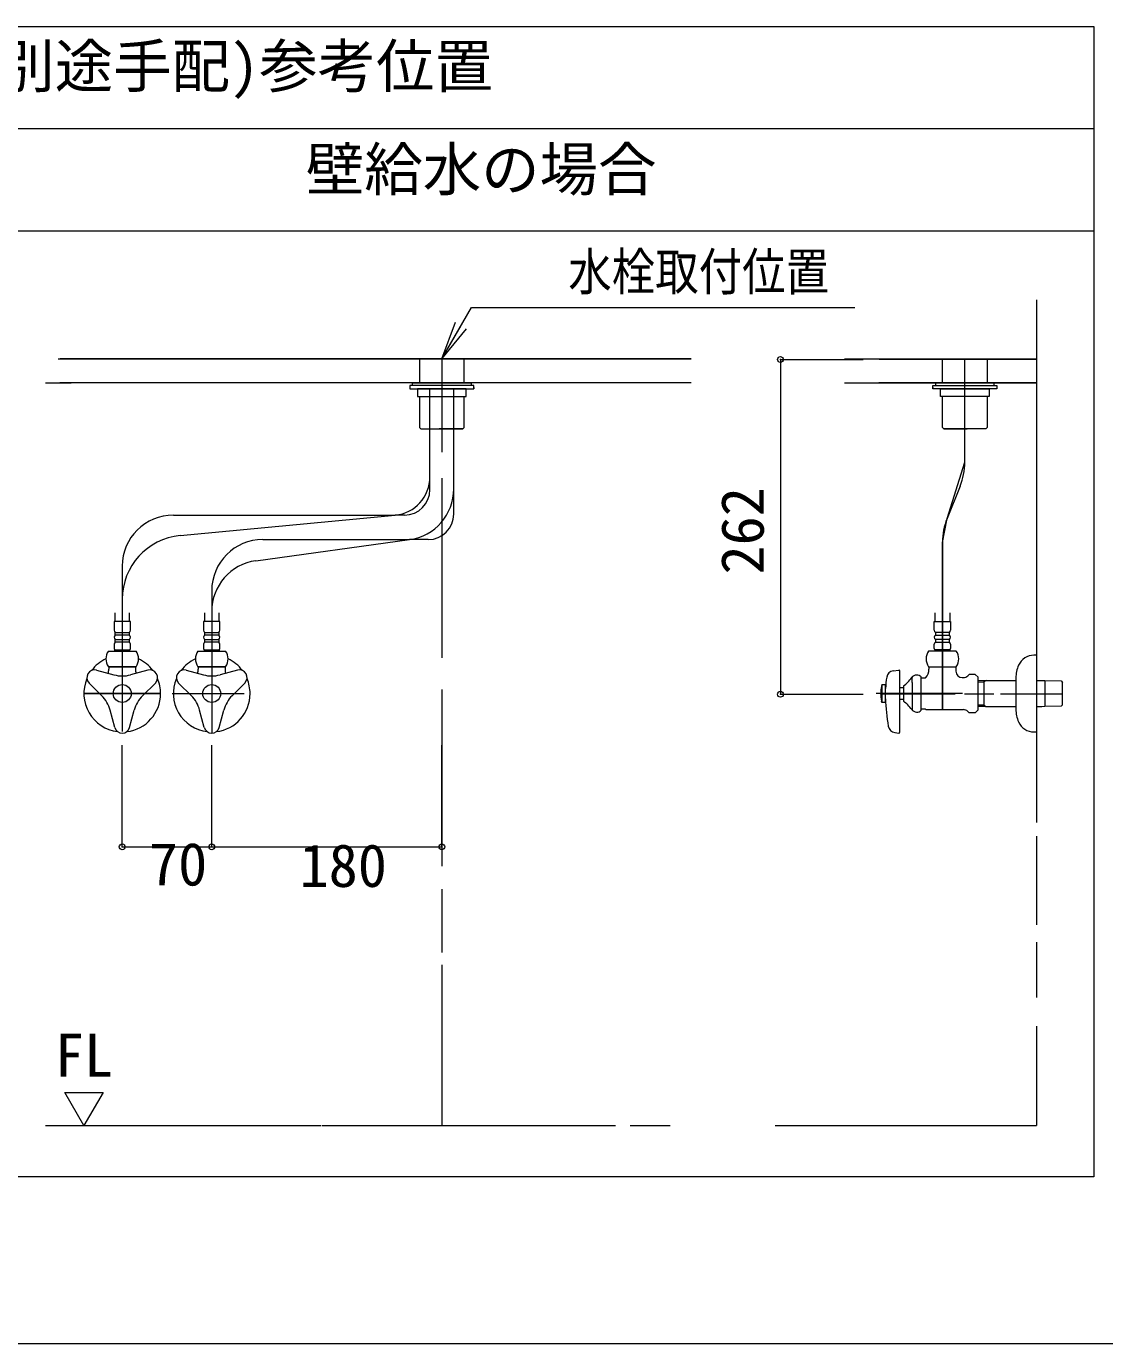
# Model space of a CAD drawing. Units: millimetres, scale not verified. Extents: x -1002 to 1002, y -687 to 676.
# Drawn here: x 342.7 to 711.7, y -687.1 to -236.2 of the extents above; entities that cross this region are included whole.
import ezdxf
from ezdxf.enums import TextEntityAlignment as Align

# ---------------------------------------------------------------- set-up
doc = ezdxf.new("R2010")
doc.units = ezdxf.units.MM
doc.header["$LTSCALE"] = 5
doc.header["$PDMODE"] = 32
doc.header["$PDSIZE"] = 2
doc.layers.add('F-0', color=7, linetype='Continuous', lineweight=15)
doc.styles.add('ＭＳ ゴシック', font='')
doc.styles.get('ＭＳ ゴシック').set_extended_font_data('MS Gothic')

msp = doc.modelspace()

# ---------------------------------------------------------------- linework, layer by layer
at = {"layer": 'F-0', "lineweight": 18}
for p, q in [((-35.727, -236.178), (708.023, -236.178)), ((-35.727, -271.178), (708.023, -271.178))]:
    msp.add_line(p, q, dxfattribs=at)
at = {"layer": 'F-0'}
for p, q in [((336.148, -306.178), (708.023, -306.178)), ((484.898, -349.928), (495.002, -332.428)), ((495.002, -332.428), (626.252, -332.428)), ((688.336, -329.803), (688.336, -350.204)), ((688.336, -329.803), (688.336, -394.022)), ((484.898, -349.928), (489.566, -337.468)), ((484.898, -349.928), (491.461, -338.562)), ((484.898, -349.928), (493.355, -339.656)), ((353.545, -349.928), (570.211, -349.928)), ((570.211, -349.928), (354.235, -349.928)), ((477.242, -349.928), (477.242, -358.241)), ((484.898, -349.953), (484.898, -381.966)), ((492.554, -358.241), (492.554, -349.928)), ((635.669, -350.204), (634.491, -350.204)), ((688.336, -350.204), (635.669, -350.204)), ((656.179, -358.241), (656.179, -349.928)), ((663.836, -385.355), (663.836, -349.928)), ((671.492, -349.928), (671.492, -358.241)), ((688.336, -350.204), (688.336, -375.047)), ((349.273, -358.241), (358.03, -358.241)), ((570.211, -358.241), (354.136, -358.241)), ((473.961, -359.116), (473.961, -360.21)), ((495.836, -359.116), (473.961, -359.116)), ((473.961, -360.21), (495.836, -360.21)), ((474.836, -358.241), (494.961, -358.241)), ((474.836, -359.116), (474.836, -358.241)), ((494.961, -359.116), (474.836, -359.116)), ((493.211, -360.21), (476.586, -360.21)), ((476.586, -360.21), (476.586, -362.835)), ((480.827, -390.397), (480.827, -360.096)), ((488.969, -394.509), (488.969, -360.249)), ((493.211, -362.835), (493.211, -360.21)), ((494.961, -358.241), (494.961, -359.116)), ((495.836, -360.21), (495.836, -359.116)), ((495.836, -359.772), (495.836, -360.21)), ((622.711, -358.241), (635.463, -358.241)), ((688.336, -358.241), (634.483, -358.241)), ((634.716, -358.241), (688.336, -358.241)), ((652.898, -360.21), (652.898, -359.116)), ((652.898, -359.116), (674.773, -359.116)), ((652.898, -359.772), (652.898, -360.21)), ((674.773, -360.21), (652.898, -360.21)), ((653.773, -358.241), (653.773, -359.116)), ((673.898, -358.241), (653.773, -358.241)), ((653.773, -359.116), (673.898, -359.116)), ((655.523, -360.21), (672.148, -360.21)), ((655.523, -362.835), (655.523, -360.21)), ((672.148, -360.21), (672.148, -362.835)), ((673.898, -359.116), (673.898, -358.241)), ((674.773, -359.116), (674.773, -360.21)), ((476.586, -362.835), (493.211, -362.835)), ((477.242, -362.835), (477.242, -373.51)), ((480.827, -390.397), (480.827, -362.835)), ((488.969, -394.509), (488.969, -362.835)), ((492.554, -373.51), (492.554, -362.835)), ((672.148, -362.835), (655.523, -362.835)), ((656.179, -373.51), (656.179, -362.835)), ((671.492, -362.835), (671.492, -373.51)), ((477.57, -373.838), (477.242, -373.51)), ((477.679, -373.947), (477.57, -373.838)), ((477.679, -373.947), (491.723, -373.947)), ((491.723, -373.947), (492.117, -373.947)), ((492.226, -373.838), (492.117, -373.947)), ((492.554, -373.51), (492.226, -373.838)), ((656.179, -373.51), (656.507, -373.838)), ((656.507, -373.838), (656.617, -373.947)), ((657.011, -373.947), (656.617, -373.947)), ((671.054, -373.947), (657.011, -373.947)), ((671.054, -373.947), (671.164, -373.838)), ((671.164, -373.838), (671.492, -373.51)), ((480.827, -394.712), (480.827, -390.397)), ((484.898, -390.819), (484.898, -452.298)), ((688.336, -389.141), (688.336, -406.119)), ((488.969, -403.095), (488.969, -394.509)), ((662.247, -393.54), (657.776, -404.62)), ((393.023, -403.462), (468.947, -403.462)), ((395.322, -410.481), (468.947, -403.462)), ((472.077, -403.462), (468.947, -403.462)), ((688.336, -401.849), (688.336, -418.453)), ((421.258, -419.097), (473.859, -411.845)), ((423.648, -411.845), (473.859, -411.845)), ((480.219, -411.845), (473.859, -411.845)), ((656.187, -412.805), (656.187, -470.022)), ((688.336, -411.574), (688.336, -503.697)), ((375.523, -420.962), (375.523, -432.258)), ((688.336, -427.703), (688.336, -508.653)), ((375.523, -432.258), (375.523, -477.582)), ((375.523, -432.258), (375.523, -477.582)), ((406.148, -429.345), (406.148, -436.433)), ((373.013, -436.899), (373.013, -439.922)), ((378.043, -439.922), (378.044, -436.899)), ((403.638, -436.899), (403.638, -439.922)), ((406.148, -436.433), (406.148, -478.116)), ((406.148, -436.433), (406.148, -478.116)), ((408.668, -439.922), (408.669, -436.899)), ((653.667, -439.922), (653.666, -436.899)), ((658.697, -436.899), (658.697, -439.922)), ((378.323, -439.922), (372.723, -439.922)), ((372.723, -439.922), (372.723, -442.875)), ((378.323, -442.875), (378.323, -439.922)), ((408.948, -439.922), (403.348, -439.922)), ((403.348, -439.922), (403.348, -442.875)), ((408.948, -442.875), (408.948, -439.922)), ((653.387, -439.922), (658.987, -439.922)), ((653.387, -442.875), (653.387, -439.922)), ((658.987, -439.922), (658.987, -442.875)), ((373.117, -443.641), (377.929, -443.641)), ((373.117, -444.516), (373.117, -443.641)), ((377.929, -444.516), (373.117, -444.516)), ((373.117, -446.047), (377.929, -446.047)), ((373.117, -446.922), (373.117, -446.047)), ((377.929, -443.641), (377.929, -444.516)), ((377.929, -446.047), (377.929, -446.922)), ((403.742, -443.641), (408.554, -443.641)), ((403.742, -444.516), (403.742, -443.641)), ((408.554, -444.516), (403.742, -444.516)), ((403.742, -446.047), (408.554, -446.047)), ((403.742, -446.922), (403.742, -446.047)), ((408.554, -443.641), (408.554, -444.516)), ((408.554, -446.047), (408.554, -446.922)), ((658.593, -443.641), (653.781, -443.641)), ((653.781, -443.641), (653.781, -444.516)), ((653.781, -444.516), (658.593, -444.516)), ((658.593, -446.047), (653.781, -446.047)), ((653.781, -446.047), (653.781, -446.922)), ((658.593, -444.516), (658.593, -443.641)), ((658.593, -446.922), (658.593, -446.047)), ((370.767, -449.985), (380.279, -449.985)), ((372.723, -447.688), (372.723, -449.11)), ((377.929, -446.922), (373.117, -446.922)), ((373.161, -449.547), (377.886, -449.547)), ((378.323, -449.11), (378.323, -447.688)), ((401.392, -449.985), (410.904, -449.985)), ((403.348, -447.688), (403.348, -449.11)), ((408.554, -446.922), (403.742, -446.922)), ((403.786, -449.547), (408.511, -449.547)), ((408.948, -449.11), (408.948, -447.688)), ((660.943, -449.985), (651.431, -449.985)), ((653.387, -449.11), (653.387, -447.688)), ((653.781, -446.922), (658.593, -446.922)), ((658.55, -449.547), (653.825, -449.547)), ((658.987, -447.688), (658.987, -449.11)), ((380.279, -455.366), (370.767, -455.366)), ((370.929, -455.366), (370.929, -456.246)), ((370.929, -455.366), (371.438, -455.366)), ((371.438, -455.366), (379.608, -455.366)), ((379.608, -455.366), (380.117, -455.366)), ((380.117, -455.366), (380.117, -456.246)), ((410.904, -455.366), (401.392, -455.366)), ((401.554, -455.366), (401.554, -456.246)), ((401.554, -455.366), (402.063, -455.366)), ((402.063, -455.366), (410.233, -455.366)), ((410.233, -455.366), (410.742, -455.366)), ((410.742, -455.366), (410.742, -456.246)), ((651.431, -455.366), (660.943, -455.366)), ((651.593, -455.366), (652.102, -455.366)), ((651.593, -455.366), (651.593, -456.246)), ((652.102, -455.366), (660.272, -455.366)), ((660.272, -455.366), (660.781, -455.366)), ((688.336, -451.428), (687.461, -451.428)), ((688.336, -451.428), (688.336, -477.547)), ((366.73, -456.549), (372.692, -458.147)), ((384.316, -456.549), (378.354, -458.147)), ((380.117, -456.246), (380.117, -456.897)), ((397.355, -456.549), (403.317, -458.147)), ((414.941, -456.549), (408.979, -458.147)), ((410.742, -456.246), (410.742, -456.897)), ((639.361, -456.765), (641.282, -456.495)), ((641.531, -456.711), (641.531, -477.864)), ((645.875, -460.758), (645.875, -458.828)), ((648.968, -470.272), (648.968, -458.835)), ((650.241, -459.303), (650.459, -459.085)), ((662.968, -459.085), (663.37, -459.085)), ((665.375, -457.986), (664.917, -458.444)), ((667.448, -457.986), (665.375, -457.986)), ((667.448, -457.986), (668.437, -458.975)), ((668.437, -470.132), (668.437, -458.975)), ((681.336, -459.214), (681.336, -469.893)), ((364.195, -460.941), (368.559, -465.305)), ((386.851, -460.941), (382.487, -465.305)), ((394.82, -460.941), (399.184, -465.305)), ((417.476, -460.941), (413.112, -465.305)), ((484.898, -463.119), (484.898, -523.615)), ((635.493, -461.491), (635.349, -462.038)), ((635.493, -461.491), (636.718, -461.491)), ((635.493, -461.491), (635.493, -467.616)), ((636.718, -467.616), (636.718, -461.491)), ((641.531, -462.475), (642.843, -462.475)), ((642.843, -461.928), (642.843, -467.178)), ((645.875, -460.758), (645.875, -468.349)), ((668.437, -460.118), (670.625, -460.071)), ((668.437, -460.633), (670.406, -460.585)), ((671.328, -460.047), (670.406, -460.58)), ((670.406, -460.071), (670.406, -469.036)), ((670.625, -460.071), (671.547, -460.047)), ((688.336, -460.047), (690.265, -460.047)), ((690.265, -460.047), (691.187, -460.071)), ((691.187, -460.071), (696.804, -460.192)), ((691.406, -460.58), (691.406, -460.071)), ((691.406, -469.036), (691.406, -460.58)), ((696.804, -460.192), (697.312, -460.728)), ((697.312, -460.728), (697.312, -460.728)), ((697.312, -460.944), (697.312, -460.728)), ((697.312, -468.163), (697.312, -460.944)), ((362.398, -464.553), (388.648, -464.553)), ((388.648, -464.553), (362.398, -464.553)), ((392.583, -464.553), (395.775, -464.553)), ((393.023, -464.553), (417.223, -464.553)), ((663.075, -464.553), (633.473, -464.553)), ((660.523, -464.805), (635.493, -464.805)), ((642.843, -466.632), (641.531, -466.632)), ((673.748, -464.805), (663.78, -464.805)), ((670.406, -468.522), (668.437, -468.474)), ((670.406, -468.527), (671.328, -469.06)), ((697.312, -464.805), (676.12, -464.805)), ((696.804, -468.915), (691.187, -469.036)), ((697.312, -468.379), (696.804, -468.915)), ((697.312, -468.379), (697.312, -468.163)), ((697.312, -468.379), (697.312, -468.379)), ((372.987, -476.17), (371.39, -470.208)), ((378.059, -476.17), (379.656, -470.208)), ((403.612, -476.17), (402.015, -470.208)), ((408.684, -476.17), (410.281, -470.208)), ((648.968, -469.803), (649.625, -469.803)), ((649.625, -469.803), (650.241, -469.803)), ((650.241, -469.803), (650.459, -470.022)), ((650.459, -470.022), (663.37, -470.022)), ((665.375, -471.121), (664.917, -470.663)), ((670.625, -469.036), (668.437, -468.989)), ((671.547, -469.06), (670.625, -469.036)), ((680.906, -469.06), (671.547, -469.06)), ((681.336, -469.06), (680.906, -469.06)), ((690.265, -469.06), (688.336, -469.06)), ((691.187, -469.036), (690.265, -469.06)), ((639.875, -477.883), (641.282, -478.081)), ((484.898, -493.613), (484.898, -521.156)), ((688.336, -513.419), (688.336, -543.731)), ((484.898, -531.484), (484.898, -553.15)), ((688.336, -549.641), (688.336, -568.59)), ((484.898, -557.419), (484.898, -612.428)), ((688.336, -578.427), (688.336, -612.428)), ((355.836, -601.062), (368.961, -601.062)), ((362.398, -612.428), (355.836, -601.062)), ((368.961, -601.062), (362.398, -612.428)), ((349.273, -612.428), (422.119, -612.428)), ((362.398, -612.428), (413.922, -612.428)), ((422.119, -612.428), (443.637, -612.428)), ((424.168, -612.428), (433.732, -612.428)), ((443.978, -612.428), (542.237, -612.428)), ((453.2, -612.428), (544.343, -612.428)), ((549.308, -612.428), (563.071, -612.428)), ((598.934, -612.428), (688.336, -612.428)), ((622.711, -612.428), (688.336, -612.428)), ((-1002.086, -687.064), (1002.034, -687.064))]:
    msp.add_line(p, q, dxfattribs=at)
at = {"layer": 'F-0', "color": 4, "lineweight": 9}
for p, q in [((600.75, -350.204), (600.75, -464.805)), ((600.75, -350.204), (629.079, -350.204)), ((600.75, -464.805), (629.079, -464.805)), ((375.523, -517.015), (375.523, -482.193)), ((406.148, -517.015), (406.148, -482.193)), ((484.898, -517.015), (484.898, -482.193)), ((375.523, -517.015), (406.148, -517.015)), ((406.148, -517.015), (484.898, -517.015))]:
    msp.add_line(p, q, dxfattribs=at)
at = {"layer": 'F-0', "lineweight": 18}
msp.add_lwpolyline([(708.023, -236.178), (708.023, -629.928), (336.148, -629.928)], dxfattribs=at)
at = {"layer": 'F-0'}
for points in [[(622.711, -349.928), (635.431, -349.928), (688.336, -349.928)], [(656.187, -470.022), (656.187, -412.805), (657.776, -404.62), (663.836, -385.355), (663.836, -349.928)], [(492.117, -373.947), (492.073, -373.947), (484.023, -373.947)], [(656.617, -373.947), (656.661, -373.947), (664.711, -373.947)], [(373.117, -449.547), (372.898, -449.766), (372.898, -449.985)], [(378.148, -449.985), (378.148, -449.766), (377.929, -449.547)], [(403.742, -449.547), (403.523, -449.766), (403.523, -449.985)], [(408.773, -449.985), (408.773, -449.766), (408.554, -449.547)], [(653.562, -449.985), (653.562, -449.766), (653.781, -449.547)], [(658.593, -449.547), (658.812, -449.766), (658.812, -449.985)], [(660.781, -455.366), (660.781, -456.246), (660.781, -456.897)], [(650.241, -459.303), (649.625, -459.303), (648.968, -459.303)], [(671.547, -460.047), (680.906, -460.047), (681.336, -460.047)], [(636.718, -467.616), (635.493, -467.616), (635.376, -467.178)], [(645.875, -468.349), (645.875, -470.022), (645.875, -470.168)], [(668.437, -470.132), (667.448, -471.121), (665.375, -471.121)], [(687.461, -477.678), (688.336, -477.678), (688.336, -477.547)]]:
    msp.add_lwpolyline(points, dxfattribs=at)
for centre in [(375.523, -464.553), (406.148, -464.553)]:
    msp.add_circle(centre, 3.062, dxfattribs=at)
for centre, radius, start, end in [((641.961, -385.355), 21.875, 338.02737, 0), ((467.702, -390.397), 13.125, 275.44583, 360), ((472.077, -394.712), 8.75, 270, 0), ((471.469, -394.509), 17.5, 277.84996, 0), ((393.023, -420.962), 17.5, 90, 180), ((480.219, -403.095), 8.75, 270, 0), ((678.062, -412.805), 21.875, 158.02737, 180), ((397.398, -432.258), 21.875, 95.44583, 180), ((423.648, -429.345), 17.5, 90, 180), ((423.648, -436.433), 17.5, 97.84996, 180), ((373.664, -442.875), 0.941, 180, 234.43222), ((373.664, -445.282), 0.941, 125.56778, 234.43222), ((377.382, -442.875), 0.941, 305.56778, 0), ((377.382, -445.282), 0.941, 305.56778, 54.43222), ((404.289, -442.875), 0.941, 180, 234.43222), ((404.289, -445.282), 0.941, 125.56778, 234.43222), ((408.007, -442.875), 0.941, 305.56778, 0), ((408.007, -445.282), 0.941, 305.56778, 54.43222), ((654.328, -442.875), 0.941, 180, 234.43222), ((654.328, -445.282), 0.941, 125.56778, 234.43222), ((658.046, -442.875), 0.941, 305.56778, 0), ((658.046, -445.282), 0.941, 305.56778, 54.43222), ((374.757, -452.675), 4.812, 146.00705, 213.99295), ((373.664, -447.688), 0.941, 125.56778, 180), ((373.161, -449.11), 0.438, 180, 270), ((377.886, -449.11), 0.438, 270, 0), ((377.382, -447.688), 0.941, 0, 54.43222), ((376.289, -452.675), 4.812, 326.00705, 33.99295), ((405.382, -452.675), 4.812, 146.00705, 213.99295), ((404.289, -447.688), 0.941, 125.56778, 180), ((403.786, -449.11), 0.438, 180, 270), ((408.511, -449.11), 0.438, 270, 0), ((408.007, -447.688), 0.941, 0, 54.43222), ((406.914, -452.675), 4.812, 326.00705, 33.99295), ((655.421, -452.675), 4.812, 146.00705, 213.99295), ((654.328, -447.688), 0.941, 125.56778, 180), ((653.825, -449.11), 0.438, 180, 270), ((658.55, -449.11), 0.438, 270, 0), ((658.046, -447.688), 0.941, 0, 54.43222), ((656.953, -452.675), 4.812, 326.00705, 33.99295), ((375.523, -464.553), 13.125, 115.15066, 143.05689), ((375.523, -464.553), 13.125, 36.94311, 64.84934), ((406.148, -464.553), 13.125, 115.15066, 143.05689), ((406.148, -464.553), 13.125, 36.94311, 64.84934), ((692.273, -459.214), 10.938, 156.44354, 180), ((687.461, -457.116), 5.688, 90, 156.44354), ((375.523, -464.553), 13.125, 156.94311, 263.05689), ((366.051, -459.085), 2.625, 75, 225), ((366.81, -456.246), 4.119, 340.64106, 0), ((375.523, -447.582), 10.938, 255, 285), ((382.304, -456.897), 2.188, 180, 199.83613), ((384.995, -459.085), 2.625, 315, 105), ((375.523, -464.553), 13.125, 0, 23.05689), ((406.148, -464.553), 13.125, 156.94311, 263.05689), ((396.676, -459.085), 2.625, 75, 225), ((397.435, -456.246), 4.119, 340.64106, 0), ((406.148, -447.582), 10.938, 255, 285), ((412.929, -456.897), 2.188, 180, 199.83613), ((415.62, -459.085), 2.625, 315, 105), ((406.148, -464.553), 13.125, 0, 23.05689), ((669.492, -464.394), 32.812, 170.40851, 177.22136), ((639.727, -459.364), 2.625, 98.00409, 170.40851), ((641.312, -456.711), 0.219, 0, 98.00409), ((636.978, -453.219), 10.5, 303.95919, 326.04081), ((647.437, -460.397), 2.188, 45.573, 143.1301), ((647.474, -456.246), 4.119, 316.4444, 0), ((662.968, -456.897), 2.188, 180, 270), ((663.37, -456.897), 2.188, 270, 315), ((645.993, -464.553), 10.938, 166.70293, 180), ((360.825, -473.039), 10.938, 15, 45), ((375.523, -464.553), 13.125, 276.94311, 0), ((390.221, -473.039), 10.938, 135, 165), ((391.45, -473.039), 10.938, 15, 45), ((406.148, -464.553), 13.125, 276.94311, 0), ((420.846, -473.039), 10.938, 135, 165), ((645.993, -464.553), 10.938, 180, 193.29707), ((645.993, -464.553), 10.938, 193.29707, 193.88654), ((702.343, -464.553), 65.648, 181.52753, 189.8029), ((636.978, -475.888), 10.5, 33.95919, 56.04081), ((647.437, -468.71), 2.188, 216.8699, 314.427), ((663.37, -472.21), 2.188, 45, 90), ((692.273, -469.893), 10.938, 180, 203.55646), ((375.523, -475.491), 2.625, 195, 345), ((406.148, -475.491), 2.625, 195, 345), ((640.24, -475.284), 2.625, 189.8029, 262), ((641.312, -477.864), 0.219, 262, 0), ((687.461, -471.991), 5.688, 203.55646, 270)]:
    msp.add_arc(centre, radius, start, end, dxfattribs=at)
at = {"layer": 'F-0', "color": 6}
for p in [(600.75, -350.204), (600.75, -464.805), (375.523, -517.015), (406.148, -517.015), (484.898, -517.015)]:
    msp.add_point(p, dxfattribs=at)

# ---------------------------------------------------------------- texts
at = {"layer": 'F-0', "style": 'ＭＳ ゴシック'}
for s, p in [('止水栓(別途手配)参考位置', (262.467, -261.495)), ('壁給水の場合', (438.352, -296.824)), ('70', (384.665, -534.645)), ('180', (436.185, -535.137)), ('FL', (352.467, -600.041))]:
    msp.add_text(s, height=14.66, dxfattribs=at).set_placement(p, align=Align.BOTTOM_LEFT)
at = {"layer": 'F-0', "style": 'ＭＳ ゴシック', "width": 0.85}
msp.add_text('水栓取付位置', height=12.83, dxfattribs=at).set_placement((528.152, -330.396), align=Align.BOTTOM_LEFT)
at = {"layer": 'F-0', "style": 'ＭＳ ゴシック'}
msp.add_text('262', height=14.66, rotation=90, dxfattribs=at).set_placement((599.455, -423.809), align=Align.BOTTOM_LEFT)

doc.saveas('drawing.dxf')
